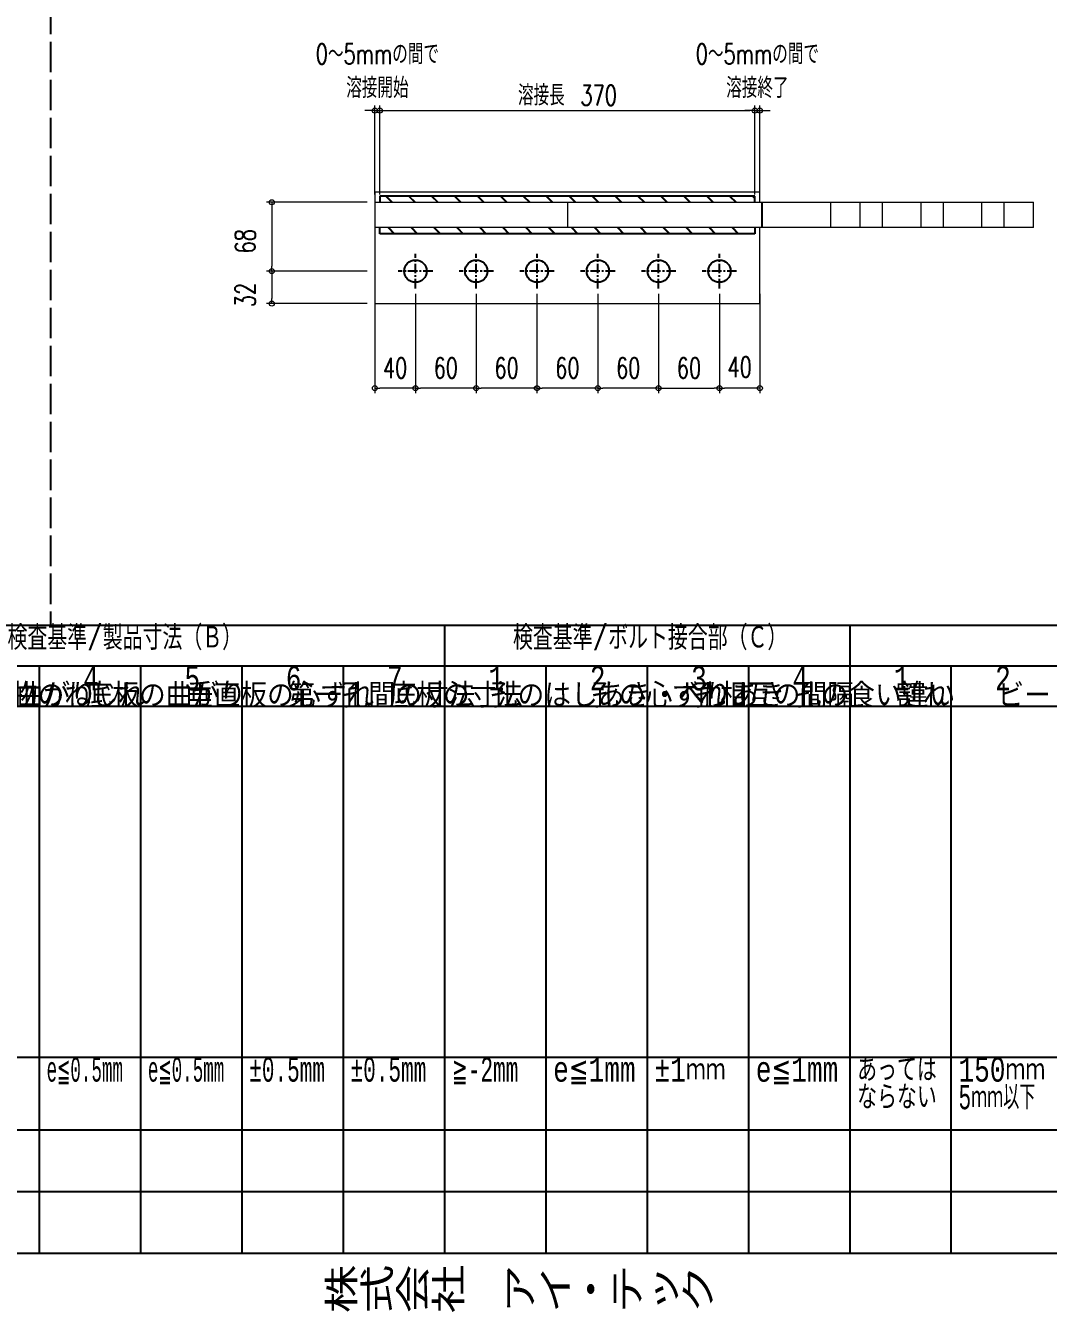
# Model space of a CAD drawing. Header units: millimetres. Extents: x 0 to 18796, y -11 to 7128.
# Drawn here: x 9971 to 10980, y 4774 to 6044 of the extents above; entities that cross this region are included whole.
import ezdxf
from ezdxf.enums import TextEntityAlignment as Align

# ---------------------------------------------------------------- set-up
doc = ezdxf.new("R2010")
doc.units = ezdxf.units.MM
doc.header["$LTSCALE"] = 5
for name, pattern in [('ACAD_ISO03W100', [30, 12, -18]), ('CENTER1', [10, 6.25, -1.25, 1.25, -1.25]), ('DASHED', [7.5, 6, -1.5])]:
    doc.linetypes.add(name, pattern=pattern)
doc.layers.get('0').update_dxf_attribs({"color": 255})
doc.layers.get('DEFPOINTS').update_dxf_attribs({"color": 9})
for name, color, linetype in [('LAYER6', 7, 'Continuous'), ('寸法', 4, 'Continuous'), ('文字', 7, 'Continuous'), ('溶接', 241, 'Continuous'), ('補助線', 7, 'ACAD_ISO03W100'), ('金物', 142, 'Continuous')]:
    doc.layers.add(name, color=color, linetype=linetype)
doc.styles.add('DLSTANDARD1', font='monotxt.shx', dxfattribs={"width": 0.6, "bigfont": 'extfont'})
doc.styles.add('KANJI', font='simplex.shx', dxfattribs={"width": 0.7, "bigfont": 'extfont2.shx'})
doc.styles.get("Standard").update_dxf_attribs({"font": 'simplex.shx', "width": 0.7, "height": 2.5, "bigfont": '@extfont2.shx'})
doc.styles.add('TATEGAKI', font='txt', dxfattribs={"bigfont": 'bigfont.shx'})
doc.dimstyles.new('S5', dxfattribs={"dimscale": 5, "dimtxt": 4, "dimasz": 1, "dimexe": 1, "dimexo": 1.5, "dimgap": 1, "dimtad": 1, "dimtxsty": 'KANJI', "dimblk": 'ORIGIN', "dimcen": 0, "dimclrd": 256, "dimclre": 256, "dimclrt": 256, "dimadec": 0, "dimazin": 0, "dimtfac": 1, "dimtmove": 2, "dimatfit": 2, "dimfxl": 1, "dimtolj": 2, "dimlwd": 5, "dimlwe": 5, "dimarcsym": 0})

# ---------------------------------------------------------------- blocks, each defined once
blk = doc.blocks.new('_Origin')
at = {"color": 0, "linetype": 'ByBlock', "lineweight": -2}
blk.add_line((0, 0), (-1, 0), dxfattribs=at)
blk.add_circle((0, 0), 0.5, dxfattribs=at)
blk = doc.blocks.new('*D208')
at = {"layer": 'DEFPOINTS', "color": 0, "transparency": 16777216}
for p in [(10315.1, 5869.6), (10213.3, 5801.6), (10315.1, 5801.6)]:
    blk.add_point(p, dxfattribs=at)
at = {"layer": '寸法', "lineweight": 5, "transparency": 16777216}
for p, q in [((10307.6, 5869.6), (10208.3, 5869.6)), ((10213.3, 5864.6), (10213.3, 5806.6)), ((10307.6, 5801.6), (10208.3, 5801.6))]:
    blk.add_line(p, q, dxfattribs=at)
at = {"layer": '寸法', "lineweight": 5, "transparency": 16777216, "xscale": 5, "yscale": 5, "zscale": 5}
for p, rotation in [((10213.3, 5869.6), 90), ((10213.3, 5801.6), 270)]:
    blk.add_blockref('_Origin', p, dxfattribs=dict(at, rotation=rotation))
at = {"layer": '寸法', "linetype": 'Continuous', "transparency": 16777216, "insert": (10187.1, 5831.1), "char_height": 20, "attachment_point": 5, "rotation": 90, "style": 'KANJI'}
blk.add_mtext('\\A2;68', dxfattribs=at)
blk = doc.blocks.new('*D209')
at = {"layer": 'DEFPOINTS', "color": 0, "transparency": 16777216}
for p in [(10315.1, 5801.6), (10213.3, 5769.6), (10315.1, 5769.6)]:
    blk.add_point(p, dxfattribs=at)
at = {"layer": '寸法', "lineweight": 5, "transparency": 16777216}
for p, q in [((10307.6, 5801.6), (10208.3, 5801.6)), ((10213.3, 5796.6), (10213.3, 5774.6)), ((10307.6, 5769.6), (10208.3, 5769.6))]:
    blk.add_line(p, q, dxfattribs=at)
at = {"layer": '寸法', "lineweight": 5, "transparency": 16777216, "xscale": 5, "yscale": 5, "zscale": 5}
for p, rotation in [((10213.3, 5801.6), 90), ((10213.3, 5769.6), 270)]:
    blk.add_blockref('_Origin', p, dxfattribs=dict(at, rotation=rotation))
at = {"layer": '寸法', "linetype": 'Continuous', "transparency": 16777216, "insert": (10187.1, 5778.1), "char_height": 20, "attachment_point": 5, "rotation": 90, "style": 'KANJI'}
blk.add_mtext('\\A2;32', dxfattribs=at)
blk = doc.blocks.new('*D210')
at = {"layer": 'DEFPOINTS', "color": 0, "transparency": 16777216}
for p in [(10415.1, 5786.6), (10475.1, 5786.6), (10415.1, 5686.1)]:
    blk.add_point(p, dxfattribs=at)
at = {"layer": '寸法', "lineweight": 5, "transparency": 16777216}
for p, q in [((10415.1, 5779.1), (10415.1, 5681.1)), ((10475.1, 5779.1), (10475.1, 5681.1)), ((10470.1, 5686.1), (10420.1, 5686.1))]:
    blk.add_line(p, q, dxfattribs=at)
at = {"layer": '寸法', "lineweight": 5, "transparency": 16777216, "xscale": 5, "yscale": 5, "zscale": 5, "rotation": 180}
blk.add_blockref('_Origin', (10415.1, 5686.1), dxfattribs=at)
at = {"layer": '寸法', "lineweight": 5, "transparency": 16777216, "xscale": 5, "yscale": 5, "zscale": 5}
blk.add_blockref('_Origin', (10475.1, 5686.1), dxfattribs=at)
at = {"layer": '寸法', "linetype": 'Continuous', "transparency": 16777216, "insert": (10445.1, 5706.1), "char_height": 20, "attachment_point": 5, "style": 'KANJI'}
blk.add_mtext('\\A2;60', dxfattribs=at)
blk = doc.blocks.new('*D211')
at = {"layer": 'DEFPOINTS', "color": 0, "transparency": 16777216}
for p in [(10315.1, 5786.6), (10355.1, 5786.6), (10315.1, 5686.1)]:
    blk.add_point(p, dxfattribs=at)
at = {"layer": '寸法', "lineweight": 5, "transparency": 16777216}
for p, q in [((10315.1, 5779.1), (10315.1, 5681.1)), ((10355.1, 5779.1), (10355.1, 5681.1)), ((10350.1, 5686.1), (10320.1, 5686.1))]:
    blk.add_line(p, q, dxfattribs=at)
at = {"layer": '寸法', "lineweight": 5, "transparency": 16777216, "xscale": 5, "yscale": 5, "zscale": 5, "rotation": 180}
blk.add_blockref('_Origin', (10315.1, 5686.1), dxfattribs=at)
at = {"layer": '寸法', "lineweight": 5, "transparency": 16777216, "xscale": 5, "yscale": 5, "zscale": 5}
blk.add_blockref('_Origin', (10355.1, 5686.1), dxfattribs=at)
at = {"layer": '寸法', "linetype": 'Continuous', "transparency": 16777216, "insert": (10335.1, 5706.1), "char_height": 20, "attachment_point": 5, "style": 'KANJI'}
blk.add_mtext('\\A2;40', dxfattribs=at)
blk = doc.blocks.new('*D212')
at = {"layer": 'DEFPOINTS', "color": 0, "transparency": 16777216}
for p in [(10535.1, 5786.6), (10595.1, 5786.6), (10535.1, 5686.1)]:
    blk.add_point(p, dxfattribs=at)
at = {"layer": '寸法', "lineweight": 5, "transparency": 16777216}
for p, q in [((10535.1, 5779.1), (10535.1, 5681.1)), ((10595.1, 5779.1), (10595.1, 5681.1)), ((10590.1, 5686.1), (10540.1, 5686.1))]:
    blk.add_line(p, q, dxfattribs=at)
at = {"layer": '寸法', "lineweight": 5, "transparency": 16777216, "xscale": 5, "yscale": 5, "zscale": 5, "rotation": 180}
blk.add_blockref('_Origin', (10535.1, 5686.1), dxfattribs=at)
at = {"layer": '寸法', "lineweight": 5, "transparency": 16777216, "xscale": 5, "yscale": 5, "zscale": 5}
blk.add_blockref('_Origin', (10595.1, 5686.1), dxfattribs=at)
at = {"layer": '寸法', "linetype": 'Continuous', "transparency": 16777216, "insert": (10565.1, 5706.1), "char_height": 20, "attachment_point": 5, "style": 'KANJI'}
blk.add_mtext('\\A2;60', dxfattribs=at)
blk = doc.blocks.new('*D213')
at = {"layer": 'DEFPOINTS', "color": 0, "transparency": 16777216}
for p in [(10595.1, 5786.6), (10655.1, 5786.6), (10655.1, 5686.1)]:
    blk.add_point(p, dxfattribs=at)
at = {"layer": '寸法', "lineweight": 5, "transparency": 16777216}
for p, q in [((10595.1, 5779.1), (10595.1, 5681.1)), ((10655.1, 5779.1), (10655.1, 5681.1)), ((10600.1, 5686.1), (10650.1, 5686.1))]:
    blk.add_line(p, q, dxfattribs=at)
at = {"layer": '寸法', "lineweight": 5, "transparency": 16777216, "xscale": 5, "yscale": 5, "zscale": 5, "rotation": 180}
blk.add_blockref('_Origin', (10595.1, 5686.1), dxfattribs=at)
at = {"layer": '寸法', "lineweight": 5, "transparency": 16777216, "xscale": 5, "yscale": 5, "zscale": 5}
blk.add_blockref('_Origin', (10655.1, 5686.1), dxfattribs=at)
at = {"layer": '寸法', "linetype": 'Continuous', "transparency": 16777216, "insert": (10625.1, 5706.1), "char_height": 20, "attachment_point": 5, "style": 'KANJI'}
blk.add_mtext('\\A2;60', dxfattribs=at)
blk = doc.blocks.new('*D214')
at = {"layer": 'DEFPOINTS', "color": 0, "transparency": 16777216}
for p in [(10655.1, 5786.6), (10695.1, 5786.6), (10655.1, 5686.1)]:
    blk.add_point(p, dxfattribs=at)
at = {"layer": '寸法', "lineweight": 5, "transparency": 16777216}
for p, q in [((10655.1, 5779.1), (10655.1, 5681.1)), ((10695.1, 5779.1), (10695.1, 5681.1)), ((10690.1, 5686.1), (10660.1, 5686.1))]:
    blk.add_line(p, q, dxfattribs=at)
at = {"layer": '寸法', "lineweight": 5, "transparency": 16777216, "xscale": 5, "yscale": 5, "zscale": 5, "rotation": 180}
blk.add_blockref('_Origin', (10655.1, 5686.1), dxfattribs=at)
at = {"layer": '寸法', "lineweight": 5, "transparency": 16777216, "xscale": 5, "yscale": 5, "zscale": 5}
blk.add_blockref('_Origin', (10695.1, 5686.1), dxfattribs=at)
at = {"layer": '寸法', "linetype": 'Continuous', "transparency": 16777216, "insert": (10675.1, 5706.9), "char_height": 20, "attachment_point": 5, "style": 'KANJI'}
blk.add_mtext('\\A2;40', dxfattribs=at)
blk = doc.blocks.new('*D215')
at = {"layer": 'DEFPOINTS', "color": 0, "transparency": 16777216}
for p in [(10475.1, 5786.6), (10535.1, 5786.6), (10475.1, 5686.1)]:
    blk.add_point(p, dxfattribs=at)
at = {"layer": '寸法', "lineweight": 5, "transparency": 16777216}
for p, q in [((10475.1, 5779.1), (10475.1, 5681.1)), ((10535.1, 5779.1), (10535.1, 5681.1)), ((10530.1, 5686.1), (10480.1, 5686.1))]:
    blk.add_line(p, q, dxfattribs=at)
at = {"layer": '寸法', "lineweight": 5, "transparency": 16777216, "xscale": 5, "yscale": 5, "zscale": 5, "rotation": 180}
blk.add_blockref('_Origin', (10475.1, 5686.1), dxfattribs=at)
at = {"layer": '寸法', "lineweight": 5, "transparency": 16777216, "xscale": 5, "yscale": 5, "zscale": 5}
blk.add_blockref('_Origin', (10535.1, 5686.1), dxfattribs=at)
at = {"layer": '寸法', "linetype": 'Continuous', "transparency": 16777216, "insert": (10505.1, 5706.1), "char_height": 20, "attachment_point": 5, "style": 'KANJI'}
blk.add_mtext('\\A2;60', dxfattribs=at)
blk = doc.blocks.new('*D216')
at = {"layer": 'DEFPOINTS', "color": 0, "transparency": 16777216}
for p in [(10355.1, 5786.6), (10415.1, 5786.6), (10355.1, 5686.1)]:
    blk.add_point(p, dxfattribs=at)
at = {"layer": '寸法', "lineweight": 5, "transparency": 16777216}
for p, q in [((10355.1, 5779.1), (10355.1, 5681.1)), ((10415.1, 5779.1), (10415.1, 5681.1)), ((10410.1, 5686.1), (10360.1, 5686.1))]:
    blk.add_line(p, q, dxfattribs=at)
at = {"layer": '寸法', "lineweight": 5, "transparency": 16777216, "xscale": 5, "yscale": 5, "zscale": 5, "rotation": 180}
blk.add_blockref('_Origin', (10355.1, 5686.1), dxfattribs=at)
at = {"layer": '寸法', "lineweight": 5, "transparency": 16777216, "xscale": 5, "yscale": 5, "zscale": 5}
blk.add_blockref('_Origin', (10415.1, 5686.1), dxfattribs=at)
at = {"layer": '寸法', "linetype": 'Continuous', "transparency": 16777216, "insert": (10385.1, 5706.1), "char_height": 20, "attachment_point": 5, "style": 'KANJI'}
blk.add_mtext('\\A2;60', dxfattribs=at)
blk = doc.blocks.new('*D217')
at = {"layer": 'DEFPOINTS', "color": 0, "transparency": 16777216}
for p in [(10320.1, 5960.1), (10315.1, 5869.6), (10320.1, 5869.6)]:
    blk.add_point(p, dxfattribs=at)
at = {"layer": '寸法', "linetype": 'Continuous', "lineweight": 5, "transparency": 16777216}
for p, q in [((10310.1, 5960.1), (10305.1, 5960.1)), ((10315.1, 5877.1), (10315.1, 5965.1)), ((10315.1, 5960.1), (10320.1, 5960.1)), ((10320.1, 5877.1), (10320.1, 5965.1)), ((10325.1, 5960.1), (10330.1, 5960.1))]:
    blk.add_line(p, q, dxfattribs=at)
at = {"layer": '寸法', "lineweight": 5, "transparency": 16777216, "xscale": 5, "yscale": 5, "zscale": 5}
blk.add_blockref('_Origin', (10315.1, 5960.1), dxfattribs=at)
at = {"layer": '寸法', "lineweight": 5, "transparency": 16777216, "xscale": 5, "yscale": 5, "zscale": 5, "rotation": 180}
blk.add_blockref('_Origin', (10320.1, 5960.1), dxfattribs=at)
at = {"layer": '寸法', "linetype": 'Continuous', "transparency": 16777216, "insert": (10317.6, 5999.2), "char_height": 20, "attachment_point": 5, "style": 'KANJI'}
blk.add_mtext('\\A2;0～5mmの間で\\P溶接開始', dxfattribs=at)
blk = doc.blocks.new('*D218')
at = {"layer": 'DEFPOINTS', "color": 0, "transparency": 16777216}
for p in [(10690.1, 5960.1), (10320.1, 5869.6), (10690.1, 5869.6)]:
    blk.add_point(p, dxfattribs=at)
at = {"layer": '寸法', "linetype": 'Continuous', "lineweight": 5, "transparency": 16777216}
for p, q in [((10320.1, 5877.1), (10320.1, 5965.1)), ((10325.1, 5960.1), (10685.1, 5960.1)), ((10690.1, 5877.1), (10690.1, 5965.1))]:
    blk.add_line(p, q, dxfattribs=at)
at = {"layer": '寸法', "lineweight": 5, "transparency": 16777216, "xscale": 5, "yscale": 5, "zscale": 5, "rotation": 180}
blk.add_blockref('_Origin', (10320.1, 5960.1), dxfattribs=at)
at = {"layer": '寸法', "lineweight": 5, "transparency": 16777216, "xscale": 5, "yscale": 5, "zscale": 5}
blk.add_blockref('_Origin', (10690.1, 5960.1), dxfattribs=at)
at = {"layer": '寸法', "linetype": 'Continuous', "transparency": 16777216, "insert": (10505.1, 5975.1), "char_height": 20, "attachment_point": 5, "style": 'KANJI'}
blk.add_mtext('\\A2;溶接長\u3000370', dxfattribs=at)
blk = doc.blocks.new('*D219')
at = {"layer": 'DEFPOINTS', "color": 0, "transparency": 16777216}
for p in [(10695.1, 5960.1), (10690.1, 5869.6), (10695.1, 5869.6)]:
    blk.add_point(p, dxfattribs=at)
at = {"layer": '寸法', "linetype": 'Continuous', "lineweight": 5, "transparency": 16777216}
for p, q in [((10685.1, 5960.1), (10680.1, 5960.1)), ((10690.1, 5877.1), (10690.1, 5965.1)), ((10690.1, 5960.1), (10695.1, 5960.1)), ((10695.1, 5877.1), (10695.1, 5965.1)), ((10700.1, 5960.1), (10705.1, 5960.1))]:
    blk.add_line(p, q, dxfattribs=at)
at = {"layer": '寸法', "lineweight": 5, "transparency": 16777216, "xscale": 5, "yscale": 5, "zscale": 5}
blk.add_blockref('_Origin', (10690.1, 5960.1), dxfattribs=at)
at = {"layer": '寸法', "lineweight": 5, "transparency": 16777216, "xscale": 5, "yscale": 5, "zscale": 5, "rotation": 180}
blk.add_blockref('_Origin', (10695.1, 5960.1), dxfattribs=at)
at = {"layer": '寸法', "linetype": 'Continuous', "transparency": 16777216, "insert": (10692.6, 5999.2), "char_height": 20, "attachment_point": 5, "style": 'KANJI'}
blk.add_mtext('\\A2;0～5mmの間で\\P溶接終了', dxfattribs=at)

msp = doc.modelspace()

# ---------------------------------------------------------------- hatches: boundary and pattern name
at = {"layer": '溶接', "ltscale": 6}
h = msp.add_hatch(dxfattribs=at)
h.set_pattern_fill('JIS_LC_20', color=256, scale=0.8, angle=90)
h.set_pattern_definition([(135, (8410.142, 2790.585), (-11.31371, -11.31371), []), (135, (8410.142, 2790.905), (-11.31371, -11.31371), [])])
h.paths.add_polyline_path([(10498.142, 5869.585), (10320.142, 5869.585), (10320.142, 5875.585), (10498.142, 5875.585)])
h.paths.add_polyline_path([(10681.142, 5869.585), (10498.142, 5869.585), (10498.142, 5875.585), (10681.142, 5875.585)])
h.paths.add_polyline_path([(10690.142, 5869.585), (10681.142, 5869.585), (10681.142, 5875.585), (10690.142, 5875.585)])
h = msp.add_hatch(dxfattribs=at)
h.set_pattern_fill('JIS_LC_20', color=256, scale=0.8, angle=90)
h.set_pattern_definition([(135, (8410.142, 2784.585), (-11.31371, -11.31371), []), (135, (8410.142, 2784.905), (-11.31371, -11.31371), [])])
h.paths.add_polyline_path([(10498.142, 5844.585), (10320.142, 5844.585), (10320.142, 5838.585), (10498.142, 5838.585)])
h.paths.add_polyline_path([(10681.142, 5844.585), (10498.142, 5844.585), (10498.142, 5838.585), (10681.142, 5838.585)])
h.paths.add_polyline_path([(10690.142, 5844.585), (10681.142, 5844.585), (10681.142, 5838.585), (10690.142, 5838.585)])

# ---------------------------------------------------------------- linework, layer by layer
at = {"linetype": 'DASHED', "lineweight": -3}
msp.add_line((9994.899, 6928), (9994.899, 5452), dxfattribs=at)
at = {"linetype": 'Continuous', "lineweight": -3}
for p, q in [((8784, 5452), (11988, 5452)), ((8784, 5412), (11988, 5412)), ((8784, 5372), (11684, 5372)), ((8784, 5025.709), (11684, 5025.709)), ((8784, 4953.936), (11684, 4953.936)), ((8784, 4892.968), (11684, 4892.968))]:
    msp.add_line(p, q, dxfattribs=at)
msp.add_lwpolyline([(8784, 7048), (11988, 7048), (11988, 4832), (8784, 4832)], close=True, dxfattribs=at)
at = {"layer": '寸法', "linetype": 'CENTER1', "ltscale": 0.3}
for p, q in [((10355.142, 5784.585), (10355.142, 5818.585)), ((10415.142, 5784.585), (10415.142, 5818.585)), ((10475.142, 5784.585), (10475.142, 5818.585)), ((10535.142, 5784.585), (10535.142, 5818.585)), ((10595.142, 5784.585), (10595.142, 5818.585)), ((10655.142, 5784.585), (10655.142, 5818.585)), ((10372.142, 5801.585), (10338.142, 5801.585)), ((10432.142, 5801.585), (10398.142, 5801.585)), ((10492.142, 5801.585), (10458.142, 5801.585)), ((10552.142, 5801.585), (10518.142, 5801.585)), ((10612.142, 5801.585), (10578.142, 5801.585)), ((10672.142, 5801.585), (10638.142, 5801.585))]:
    msp.add_line(p, q, dxfattribs=at)
at = {"layer": '寸法', "linetype": 'Continuous'}
for p, q in [((10384, 4832), (10384, 5452)), ((10784, 4832), (10784, 5452)), ((9984, 4832), (9984, 5412)), ((10084, 4832), (10084, 5412)), ((10184, 4832), (10184, 5412)), ((10284, 4832), (10284, 5412)), ((10484, 4832), (10484, 5412)), ((10584, 4832), (10584, 5412)), ((10684, 4832), (10684, 5412)), ((10884, 4832), (10884, 5412))]:
    msp.add_line(p, q, dxfattribs=at)
at = {"layer": '溶接'}
for p, q in [((10690.142, 5875.585), (10320.142, 5875.585)), ((10690.142, 5869.585), (10690.142, 5875.585)), ((10690.142, 5844.585), (10690.142, 5838.585)), ((10690.142, 5838.585), (10320.142, 5838.585))]:
    msp.add_line(p, q, dxfattribs=at)
at = {"layer": '溶接', "linetype": 'Continuous'}
for p, q in [((10320.142, 5875.585), (10320.142, 5869.585)), ((10320.142, 5838.585), (10320.142, 5844.585))]:
    msp.add_line(p, q, dxfattribs=at)
at = {"layer": '補助線', "lineweight": 18}
for p, q in [((10794.142, 5844.585), (10794.142, 5869.585)), ((10816.142, 5844.585), (10816.142, 5869.585)), ((10854.142, 5844.585), (10854.142, 5869.585)), ((10876.142, 5844.585), (10876.142, 5869.585)), ((10914.142, 5844.585), (10914.142, 5869.585)), ((10936.142, 5844.585), (10936.142, 5869.585))]:
    msp.add_line(p, q, dxfattribs=at)
at = {"layer": '金物', "lineweight": 18}
for p, q in [((10315.142, 5879.585), (10315.142, 5786.585)), ((10695.142, 5879.585), (10315.142, 5879.585)), ((10695.142, 5879.585), (10315.142, 5879.585)), ((10315.142, 5879.585), (10315.142, 5769.585)), ((10315.142, 5869.585), (10965.142, 5869.585)), ((10505.142, 5869.585), (10505.142, 5844.585)), ((10505.142, 5869.585), (10505.142, 5847.585)), ((10505.142, 5869.585), (10505.142, 5847.585)), ((10505.142, 5869.585), (10505.142, 5850.585)), ((10695.142, 5869.585), (10695.142, 5879.585)), ((10765.142, 5844.585), (10765.142, 5869.585)), ((10965.142, 5844.585), (10965.142, 5869.585)), ((10965.142, 5844.585), (10315.142, 5844.585)), ((10695.142, 5786.585), (10695.142, 5844.585)), ((10695.142, 5769.585), (10695.142, 5841.585)), ((10315.142, 5769.585), (10695.142, 5769.585))]:
    msp.add_line(p, q, dxfattribs=at)
at = {"layer": '金物', "ltscale": 2}
msp.add_line((10697.142, 5869.585), (10697.142, 5844.585), dxfattribs=at)
at = {"layer": '金物', "ltscale": 2.5}
for centre in [(10355.142, 5801.585), (10415.142, 5801.585), (10475.142, 5801.585), (10535.142, 5801.585), (10595.142, 5801.585), (10655.142, 5801.585)]:
    msp.add_circle(centre, 11, dxfattribs=at)

# ---------------------------------------------------------------- texts
at = {"layer": 'LAYER6', "color": 0, "linetype": 'Continuous', "lineweight": -3, "width": 0.8}
msp.add_text('株式会社\u3000アイ・テック', height=40, dxfattribs=at).set_placement((10264.093, 4774.755))
at = {"layer": '文字', "color": 0, "linetype": 'Continuous', "ltscale": 6, "style": 'DLSTANDARD1'}
for s, width, p in [('検査基準/製品寸法（Ｂ）', 0.74375, (9952.562, 5420.574)), ('検査基準/ボルト接合部（Ｃ）', 0.74375, (10451.39, 5420.574)), ('4', 0.74375, (10027.207, 5380.574)), ('5', 0.74375, (10127.207, 5380.574)), ('6', 0.74375, (10227.207, 5380.574)), ('7', 0.74375, (10327.207, 5380.574)), ('1', 0.74375, (10427.207, 5380.574)), ('2', 0.74375, (10527.207, 5380.574)), ('3', 0.74375, (10627.207, 5380.574)), ('4', 0.74375, (10727.207, 5380.574)), ('1', 0.74375, (10827.207, 5380.574)), ('2', 0.74375, (10927.207, 5380.574)), ('e≦0.5mm', 0.5, (9991.094, 4994.284)), ('e≦0.5mm', 0.5, (10091.094, 4994.284)), ('±0.5mm', 0.6, (10191.094, 4994.284)), ('±0.5mm', 0.6, (10291.094, 4994.284)), ('≧-2mm', 0.6, (10391.094, 4994.284)), ('e≦1mm', 0.74375, (10491.094, 4994.284)), ('±1ｍｍ', 0.74375, (10591.094, 4994.284)), ('e≦1mm', 0.74375, (10691.094, 4994.284)), ('あっては', 0.74375, (10791.094, 4994.284)), ('150ｍｍ', 0.74375, (10891.094, 4994.284)), ('ならない', 0.74375, (10791.094, 4967.08)), ('5ｍｍ以下', 0.6, (10891.094, 4967.08))]:
    msp.add_text(s, height=24, dxfattribs=dict(at, width=width)).set_placement(p, align=Align.BOTTOM_LEFT)
at = {"layer": '文字', "color": 0, "linetype": 'Continuous', "ltscale": 6, "style": 'TATEGAKI'}
for s, p in [('垂直板平面曲がり', (9829.476, 5363.673)), ('金物のねじれ', (9929.476, 5363.673)), ('底板の曲がり', (10029.476, 5363.673)), ('垂直板の心ずれ', (10129.476, 5363.673)), ('第一孔間の寸法', (10229.476, 5363.673)), ('底板の寸法', (10329.476, 5363.673)), ('孔のはしあき・へりあき', (10429.476, 5363.673)), ('孔の心ずれ', (10529.476, 5363.673)), ('孔相互の間隔', (10629.476, 5363.673)), ('孔の食い違い', (10729.476, 5363.673)), ('割れ', (10829.476, 5363.673)), ('ビード表面の不整', (10929.476, 5363.673))]:
    msp.add_text(s, height=24, dxfattribs=at).set_placement(p, align=Align.BOTTOM_LEFT)

# ---------------------------------------------------------------- dimensions: what is measured, and where the dimension line sits
at = {"layer": '寸法', "linetype": 'Continuous'}
for base, p1, p2, text, picture, middle in [((10320.142, 5960.064), (10315.142, 5869.585), (10320.142, 5869.585), '0～<>mmの間で\\P溶接開始', '*D217', (10317.642, 5999.231)), ((10695.142, 5960.064), (10690.142, 5869.585), (10695.142, 5869.585), '0～<>mmの間で\\P溶接終了', '*D219', (10692.642, 5999.231)), ((10690.142, 5960.064), (10320.142, 5869.585), (10690.142, 5869.585), '溶接長\u3000<>', '*D218', (10505.142, 5975.064))]:
    dim = msp.add_linear_dim(base=base, p1=p1, p2=p2, text=text, dimstyle='S5', dxfattribs=at)
    dim.commit()
    dim.dimension.update_dxf_attribs({"geometry": picture, "text_midpoint": middle})
at = {"layer": '寸法'}
for base, p1, p2, picture, middle in [((10213.334, 5801.585), (10315.142, 5869.585), (10315.142, 5801.585), '*D208', (10187.084, 5831.085)), ((10213.334, 5769.585), (10315.142, 5801.585), (10315.142, 5769.585), '*D209', (10187.084, 5778.141))]:
    dim = msp.add_linear_dim(base=base, p1=p1, p2=p2, angle=90, dimstyle='S5', dxfattribs=at)
    dim.commit()
    dim.dimension.update_dxf_attribs({"geometry": picture, "text_midpoint": middle, "dimtype": 160})
for base, p1, p2, picture, middle in [((10315.142, 5686.105), (10355.142, 5786.585), (10315.142, 5786.585), '*D211', (10335.142, 5706.105)), ((10355.142, 5686.105), (10415.142, 5786.585), (10355.142, 5786.585), '*D216', (10385.142, 5706.105)), ((10415.142, 5686.105), (10475.142, 5786.585), (10415.142, 5786.585), '*D210', (10445.142, 5706.105)), ((10475.142, 5686.105), (10535.142, 5786.585), (10475.142, 5786.585), '*D215', (10505.142, 5706.105)), ((10535.142, 5686.105), (10595.142, 5786.585), (10535.142, 5786.585), '*D212', (10565.142, 5706.105)), ((10655.142, 5686.105), (10595.142, 5786.585), (10655.142, 5786.585), '*D213', (10625.142, 5706.105)), ((10655.142, 5686.105), (10695.142, 5786.585), (10655.142, 5786.585), '*D214', (10675.142, 5706.867))]:
    dim = msp.add_linear_dim(base=base, p1=p1, p2=p2, dimstyle='S5', dxfattribs=at)
    dim.commit()
    dim.dimension.update_dxf_attribs({"geometry": picture, "text_midpoint": middle, "dimtype": 160})

doc.saveas('drawing.dxf')
